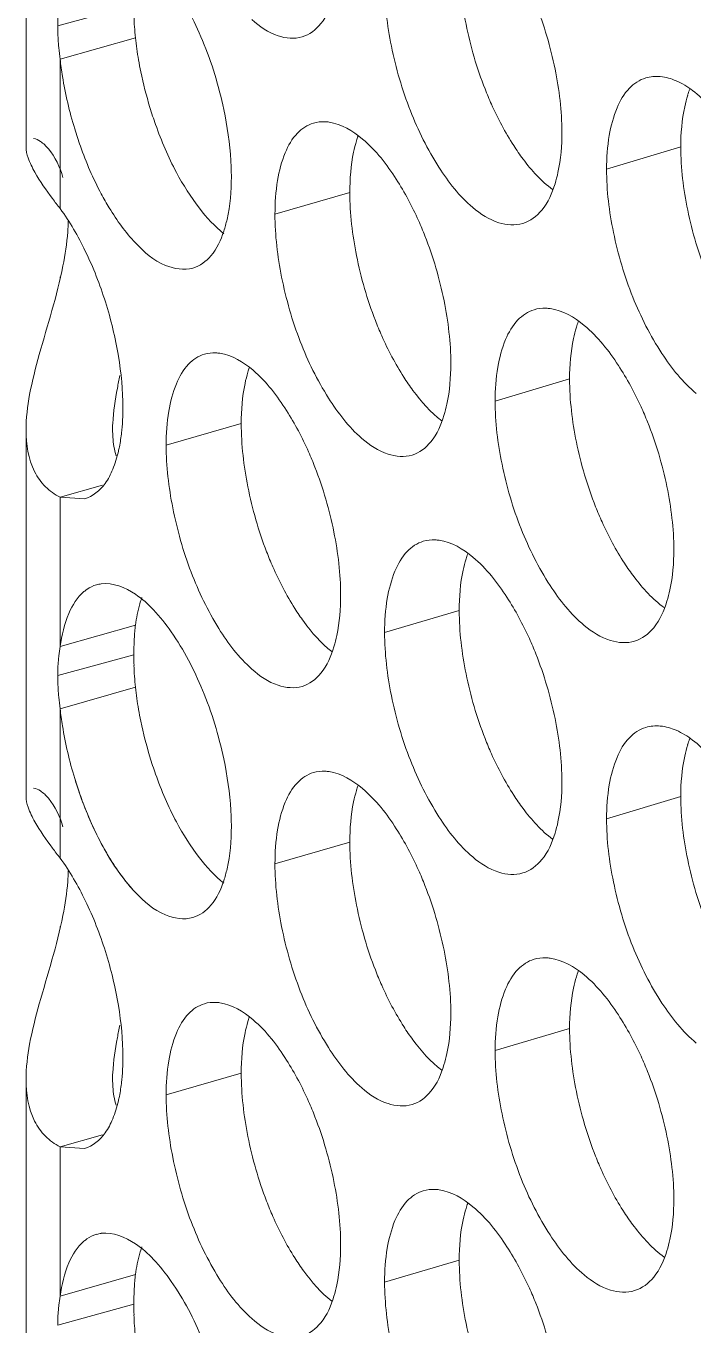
# Model space of a CAD drawing. Header units: millimetres. Extents: x 1177 to 4147, y 93 to 2194.
# Drawn here: x 2491.77 to 2499.85, y 817.65 to 833.4 of the extents above; entities that cross this region are included whole.
import ezdxf

# ---------------------------------------------------------------- set-up
doc = ezdxf.new("R2010")
doc.units = ezdxf.units.MM
doc.header["$LTSCALE"] = 0.1
doc.layers.get('0').update_dxf_attribs({"lineweight": 13})
doc.layers.add('标注', color=251, linetype='Continuous', lineweight=9)

# ---------------------------------------------------------------- blocks, each defined once
blk = doc.blocks.new('02')
for p, q in [((4328.801, 779.75), (4328.801, 786.095)), ((4329.392, 778.682), (4329.392, 781.269)), ((4328.801, 768.5), (4328.801, 774.843)), ((4329.392, 771.095), (4329.392, 773.682)), ((4329.392, 767.432), (4329.392, 770.019)), ((4328.801, 757.25), (4328.801, 763.595)), ((4329.392, 759.845), (4329.392, 762.432))]:
    blk.add_line(p, q)
at = {"layer": '标注'}
for p, q in [((4330.668, 782.203), (4329.351, 781.844)), ((4330.695, 781.641), (4329.392, 781.269)), ((4340.139, 779.749), (4338.854, 779.362)), ((4334.408, 778.96), (4333.112, 778.583)), ((4329.392, 777.46), (4329.392, 777.498)), ((4338.214, 775.732), (4336.925, 775.348)), ((4332.528, 774.957), (4331.228, 774.582)), ((4330.127, 773.891), (4329.392, 773.682)), ((4329.392, 773.682), (4329.813, 773.652)), ((4336.303, 771.719), (4335.011, 771.338)), ((4330.695, 771.467), (4329.392, 771.095)), ((4330.695, 771.467), (4329.392, 771.095)), ((4330.668, 770.953), (4329.351, 770.594)), ((4330.668, 770.953), (4329.351, 770.594)), ((4330.695, 770.391), (4329.392, 770.019)), ((4330.695, 770.391), (4329.392, 770.019)), ((4340.139, 768.499), (4338.854, 768.112)), ((4334.408, 767.71), (4333.112, 767.333)), ((4334.408, 767.71), (4333.112, 767.333)), ((4329.392, 766.21), (4329.392, 766.248)), ((4338.214, 764.482), (4336.925, 764.098)), ((4338.214, 764.482), (4336.925, 764.098)), ((4332.528, 763.707), (4331.228, 763.332)), ((4330.127, 762.641), (4329.392, 762.432)), ((4329.392, 762.432), (4329.813, 762.402)), ((4336.303, 760.469), (4335.011, 760.088)), ((4330.695, 760.217), (4329.392, 759.845)), ((4330.668, 759.703), (4329.351, 759.344))]:
    blk.add_line(p, q, dxfattribs=at)
for centre, radius, start, end in [((4336.687, 782.216), 6.02, 181.871, 185.483), ((4333.9, 781.891), 4.55, 185.3339, 187.8588), ((4336.712, 782.304), 6.053, 186.2893, 189.956), ((4342.076, 780.081), 1.903, 159.5485, 162.781), ((4336.39, 779.289), 1.95, 160.5892, 163.1153), ((4340.165, 776.062), 1.918, 159.8933, 162.8914), ((4334.526, 775.283), 1.966, 160.9402, 163.2288), ((4332.677, 774.848), 2.377, 177.2621, 180.0726), ((4338.27, 772.048), 1.933, 160.2403, 163.0029), ((4330.173, 771.636), 0.55, 97.1735, 105.9366), ((4330.173, 771.636), 0.55, 97.1735, 105.9366), ((4331.697, 770.679), 2.342, 169.768, 173.6853), ((4331.697, 770.679), 2.342, 169.768, 173.6853), ((4335.848, 770.955), 5.18, 178.0496, 180.0207), ((4335.848, 770.955), 5.18, 178.0496, 180.0207), ((4336.345, 770.954), 5.677, 180.0086, 181.863), ((4336.345, 770.954), 5.677, 180.0086, 181.863), ((4336.687, 770.966), 6.02, 181.871, 185.483), ((4336.687, 770.966), 6.02, 181.871, 185.483), ((4333.9, 770.641), 4.55, 185.3339, 187.8588), ((4333.9, 770.641), 4.55, 185.3339, 187.8588), ((4336.712, 771.054), 6.053, 186.2893, 189.956), ((4336.712, 771.054), 6.053, 186.2893, 189.956), ((4342.076, 768.831), 1.903, 159.5485, 162.781), ((4336.39, 768.039), 1.95, 160.5892, 163.1153), ((4336.39, 768.039), 1.95, 160.5892, 163.1153), ((4340.165, 764.812), 1.918, 159.8933, 162.8914), ((4340.165, 764.812), 1.918, 159.8933, 162.8914), ((4334.526, 764.033), 1.966, 160.9402, 163.2288), ((4332.677, 763.598), 2.377, 177.2621, 180.0726), ((4338.27, 760.798), 1.933, 160.2403, 163.0029), ((4330.173, 760.386), 0.55, 97.1735, 105.9366), ((4331.697, 759.429), 2.342, 169.768, 173.6853), ((4335.848, 759.705), 5.18, 178.0496, 180.0207), ((4336.345, 759.704), 5.677, 180.0086, 181.863), ((4336.687, 759.716), 6.02, 181.871, 185.483)]:
    blk.add_arc(centre, radius, start, end, dxfattribs=at)
for points, knots in [([(4336.303, 782.969), (4336.303, 782.602), (4336.395, 781.846), (4336.607, 781.116), (4336.75, 780.753)], [0, 0, 0, 0, 0.484764, 1, 1, 1, 1]), ([(4332.225, 780.4), (4332.14, 780.807), (4331.905, 781.573), (4331.535, 782.287), (4331.316, 782.6)], [0, 0, 0, 0, 0.521078, 1, 1, 1, 1]), ([(4335.011, 782.588), (4335.011, 782.222), (4335.103, 781.467), (4335.417, 780.385), (4335.888, 779.434), (4336.305, 778.897), (4336.536, 778.701)], [0, 0, 0, 0, 0.257025, 0.530351, 0.787311, 1, 1, 1, 1]), ([(4333.581, 781.655), (4333.709, 781.692), (4333.965, 781.893), (4334.083, 782.179), (4334.132, 782.342)], [0, 0, 0, 0, 0.438663, 1, 1, 1, 1]), ([(4329.369, 782.186), (4329.366, 782.159), (4329.355, 782.045), (4329.351, 781.931), (4329.351, 781.844)], [0, 0, 0, 0, 0.240746, 1, 1, 1, 1]), ([(4338.081, 780.006), (4338.081, 780.372), (4337.987, 781.128), (4337.773, 781.857), (4337.629, 782.22)], [0, 0, 0, 0, 0.484593, 1, 1, 1, 1]), ([(4332.711, 781.955), (4332.843, 781.837), (4333.109, 781.649), (4333.448, 781.616), (4333.581, 781.655)], [0, 0, 0, 0, 0.561342, 1, 1, 1, 1]), ([(4329.351, 781.844), (4329.351, 781.813), (4329.353, 781.688), (4329.36, 781.563), (4329.369, 781.468)], [0, 0, 0, 0, 0.242279, 1, 1, 1, 1]), ([(4329.392, 781.269), (4329.403, 781.17), (4329.459, 780.762), (4329.554, 780.36), (4329.644, 780.062)], [0, 0, 0, 0, 0.243528, 1, 1, 1, 1]), ([(4330.75, 781.257), (4330.762, 781.189), (4330.815, 780.911), (4330.885, 780.637), (4330.947, 780.434)], [0, 0, 0, 0, 0.247361, 1, 1, 1, 1]), ([(4341.005, 779.984), (4340.894, 780.152), (4340.692, 780.418), (4340.368, 780.723), (4340.08, 780.901), (4339.797, 780.984), (4339.613, 780.97), (4339.532, 780.945)], [0, 0, 0, 0, 0.324474, 0.533713, 0.711862, 0.863947, 1, 1, 1, 1]), ([(4336.75, 780.753), (4336.785, 780.664), (4336.926, 780.326), (4337.099, 780.001), (4337.246, 779.774)], [0, 0, 0, 0, 0.260758, 1, 1, 1, 1]), ([(4339.532, 780.945), (4339.425, 780.913), (4339.21, 780.768), (4339.005, 780.403), (4338.879, 779.921), (4338.854, 779.558), (4338.854, 779.362)], [0, 0, 0, 0, 0.183968, 0.404776, 0.677031, 1, 1, 1, 1]), ([(4340.259, 780.644), (4340.239, 780.579), (4340.164, 780.287), (4340.139, 779.983), (4340.139, 779.749)], [0, 0, 0, 0, 0.225492, 1, 1, 1, 1]), ([(4330.947, 780.434), (4330.977, 780.334), (4331.104, 779.949), (4331.264, 779.574), (4331.406, 779.308)], [0, 0, 0, 0, 0.257432, 1, 1, 1, 1]), ([(4332.357, 779.232), (4332.357, 779.325), (4332.344, 779.717), (4332.287, 780.107), (4332.225, 780.4)], [0, 0, 0, 0, 0.236743, 1, 1, 1, 1]), ([(4333.779, 780.163), (4333.673, 780.132), (4333.461, 779.988), (4333.26, 779.624), (4333.136, 779.142), (4333.112, 778.779), (4333.112, 778.583)], [0, 0, 0, 0, 0.181499, 0.401469, 0.674683, 1, 1, 1, 1]), ([(4334.048, 780.179), (4334.025, 780.183), (4333.935, 780.191), (4333.843, 780.181), (4333.779, 780.163)], [0, 0, 0, 0, 0.259359, 1, 1, 1, 1]), ([(4335.213, 779.189), (4335.049, 779.444), (4334.734, 779.86), (4334.263, 780.148), (4334.048, 780.179)], [0, 0, 0, 0, 0.582011, 1, 1, 1, 1]), ([(4328.932, 779.895), (4328.974, 779.89), (4329.073, 779.84), (4329.281, 779.635), (4329.389, 779.399), (4329.441, 779.221)], [0, 0, 0, 0, 0.148198, 0.361925, 1, 1, 1, 1]), ([(4329.644, 780.062), (4329.675, 779.962), (4329.801, 779.577), (4329.962, 779.202), (4330.104, 778.936)], [0, 0, 0, 0, 0.257377, 1, 1, 1, 1]), ([(4334.524, 779.855), (4334.505, 779.79), (4334.431, 779.497), (4334.408, 779.194), (4334.408, 778.96)], [0, 0, 0, 0, 0.225092, 1, 1, 1, 1]), ([(4337.962, 779.112), (4337.982, 779.177), (4338.056, 779.469), (4338.081, 779.773), (4338.081, 780.006)], [0, 0, 0, 0, 0.225428, 1, 1, 1, 1]), ([(4328.954, 779.311), (4328.91, 779.391), (4328.841, 779.531), (4328.801, 779.686), (4328.801, 779.75)], [0, 0, 0, 0, 0.58968, 1, 1, 1, 1]), ([(4337.246, 779.774), (4337.297, 779.694), (4337.491, 779.415), (4337.721, 779.157), (4337.919, 779.011)], [0, 0, 0, 0, 0.279282, 1, 1, 1, 1]), ([(4340.139, 779.749), (4340.139, 779.383), (4340.233, 778.626), (4340.448, 777.897), (4340.593, 777.536)], [0, 0, 0, 0, 0.484687, 1, 1, 1, 1]), ([(4329.392, 778.682), (4329.347, 778.739), (4329.191, 778.941), (4329.044, 779.151), (4328.954, 779.311)], [0, 0, 0, 0, 0.283462, 1, 1, 1, 1]), ([(4331.406, 779.308), (4331.522, 779.092), (4331.761, 778.709), (4332.068, 778.373), (4332.228, 778.246)], [0, 0, 0, 0, 0.545672, 1, 1, 1, 1]), ([(4332.225, 778.289), (4332.248, 778.357), (4332.331, 778.664), (4332.357, 778.985), (4332.357, 779.232)], [0, 0, 0, 0, 0.223003, 1, 1, 1, 1]), ([(4335.709, 778.208), (4335.674, 778.297), (4335.532, 778.635), (4335.36, 778.961), (4335.213, 779.189)], [0, 0, 0, 0, 0.260737, 1, 1, 1, 1]), ([(4338.854, 779.362), (4338.854, 778.996), (4338.948, 778.239), (4339.268, 777.157), (4339.749, 776.207), (4340.174, 775.672), (4340.408, 775.479)], [0, 0, 0, 0, 0.256797, 0.52993, 0.786916, 1, 1, 1, 1]), ([(4334.408, 778.96), (4334.408, 778.594), (4334.499, 777.837), (4334.709, 777.107), (4334.851, 776.744)], [0, 0, 0, 0, 0.484802, 1, 1, 1, 1]), ([(4337.405, 778.424), (4337.534, 778.462), (4337.791, 778.662), (4337.911, 778.949), (4337.962, 779.112)], [0, 0, 0, 0, 0.440715, 1, 1, 1, 1]), ([(4330.104, 778.936), (4330.148, 778.854), (4330.32, 778.553), (4330.523, 778.27), (4330.696, 778.086)], [0, 0, 0, 0, 0.271397, 1, 1, 1, 1]), ([(4330.479, 775.233), (4330.479, 775.532), (4330.418, 776.153), (4330.199, 777.066), (4329.861, 777.927), (4329.56, 778.452), (4329.392, 778.682)], [0, 0, 0, 0, 0.24518, 0.507954, 0.766556, 1, 1, 1, 1]), ([(4333.112, 778.583), (4333.112, 778.218), (4333.203, 777.466), (4333.511, 776.388), (4333.976, 775.437), (4334.388, 774.899), (4334.616, 774.701)], [0, 0, 0, 0, 0.25688, 0.530083, 0.787064, 1, 1, 1, 1]), ([(4336.536, 778.701), (4336.67, 778.588), (4336.938, 778.41), (4337.272, 778.384), (4337.405, 778.424)], [0, 0, 0, 0, 0.558251, 1, 1, 1, 1]), ([(4329.532, 778.462), (4329.531, 778.4), (4329.518, 778.14), (4329.479, 777.882), (4329.441, 777.688)], [0, 0, 0, 0, 0.238404, 1, 1, 1, 1]), ([(4331.69, 777.652), (4331.811, 777.687), (4332.057, 777.869), (4332.175, 778.138), (4332.225, 778.289)], [0, 0, 0, 0, 0.441393, 1, 1, 1, 1]), ([(4330.696, 778.086), (4330.844, 777.93), (4331.132, 777.674), (4331.537, 777.608), (4331.69, 777.652)], [0, 0, 0, 0, 0.574979, 1, 1, 1, 1]), ([(4336.157, 775.993), (4336.157, 776.36), (4336.065, 777.116), (4335.852, 777.845), (4335.709, 778.208)], [0, 0, 0, 0, 0.484632, 1, 1, 1, 1]), ([(4329.441, 777.688), (4329.339, 777.169), (4329.098, 776.438), (4328.856, 775.496), (4328.801, 775.051), (4328.801, 774.845)], [0, 0, 0, 0, 0.543055, 0.787808, 1, 1, 1, 1]), ([(4337.599, 776.93), (4337.493, 776.898), (4337.279, 776.754), (4337.075, 776.389), (4336.95, 775.907), (4336.925, 775.544), (4336.925, 775.348)], [0, 0, 0, 0, 0.183153, 0.403682, 0.676253, 1, 1, 1, 1]), ([(4337.876, 776.949), (4337.853, 776.952), (4337.76, 776.96), (4337.665, 776.95), (4337.599, 776.93)], [0, 0, 0, 0, 0.259249, 1, 1, 1, 1]), ([(4339.059, 775.965), (4338.893, 776.218), (4338.571, 776.635), (4338.094, 776.919), (4337.876, 776.949)], [0, 0, 0, 0, 0.580424, 1, 1, 1, 1]), ([(4334.851, 776.744), (4334.885, 776.655), (4335.026, 776.317), (4335.197, 775.991), (4335.343, 775.763)], [0, 0, 0, 0, 0.260845, 1, 1, 1, 1]), ([(4338.332, 776.627), (4338.312, 776.562), (4338.238, 776.269), (4338.214, 775.965), (4338.214, 775.732)], [0, 0, 0, 0, 0.225358, 1, 1, 1, 1]), ([(4331.891, 776.16), (4331.787, 776.13), (4331.575, 775.987), (4331.375, 775.624), (4331.252, 775.142), (4331.228, 774.779), (4331.228, 774.582)], [0, 0, 0, 0, 0.180661, 0.40035, 0.673891, 1, 1, 1, 1]), ([(4332.157, 776.176), (4332.134, 776.179), (4332.046, 776.188), (4331.955, 776.179), (4331.891, 776.16)], [0, 0, 0, 0, 0.259416, 1, 1, 1, 1]), ([(4333.312, 775.183), (4333.15, 775.438), (4332.839, 775.854), (4332.371, 776.144), (4332.157, 776.176)], [0, 0, 0, 0, 0.582814, 1, 1, 1, 1]), ([(4332.643, 775.851), (4332.624, 775.786), (4332.551, 775.493), (4332.528, 775.19), (4332.528, 774.957)], [0, 0, 0, 0, 0.22496, 1, 1, 1, 1]), ([(4336.039, 775.1), (4336.059, 775.164), (4336.133, 775.457), (4336.157, 775.76), (4336.157, 775.993)], [0, 0, 0, 0, 0.225294, 1, 1, 1, 1]), ([(4339.564, 774.986), (4339.528, 775.075), (4339.384, 775.412), (4339.208, 775.737), (4339.059, 775.965)], [0, 0, 0, 0, 0.260562, 1, 1, 1, 1]), ([(4330.426, 775.789), (4330.411, 775.717), (4330.357, 775.443), (4330.313, 775.166), (4330.304, 774.961)], [0, 0, 0, 0, 0.264477, 1, 1, 1, 1]), ([(4335.343, 775.763), (4335.393, 775.684), (4335.582, 775.409), (4335.807, 775.153), (4336, 775.007)], [0, 0, 0, 0, 0.27889, 1, 1, 1, 1]), ([(4338.214, 775.732), (4338.214, 775.365), (4338.307, 774.609), (4338.52, 773.879), (4338.664, 773.517)], [0, 0, 0, 0, 0.484725, 1, 1, 1, 1]), ([(4330.457, 774.807), (4330.46, 774.841), (4330.474, 774.983), (4330.479, 775.125), (4330.479, 775.233)], [0, 0, 0, 0, 0.240443, 1, 1, 1, 1]), ([(4333.805, 774.201), (4333.77, 774.29), (4333.629, 774.629), (4333.458, 774.955), (4333.312, 775.183)], [0, 0, 0, 0, 0.260824, 1, 1, 1, 1]), ([(4336.925, 775.348), (4336.925, 774.981), (4337.018, 774.225), (4337.335, 773.142), (4337.812, 772.191), (4338.234, 771.655), (4338.467, 771.461)], [0, 0, 0, 0, 0.256988, 0.530284, 0.787246, 1, 1, 1, 1]), ([(4332.528, 774.957), (4332.528, 774.59), (4332.618, 773.833), (4332.827, 773.102), (4332.967, 772.739)], [0, 0, 0, 0, 0.484841, 1, 1, 1, 1]), ([(4335.486, 774.412), (4335.613, 774.45), (4335.87, 774.65), (4335.989, 774.937), (4336.039, 775.1)], [0, 0, 0, 0, 0.439697, 1, 1, 1, 1]), ([(4340.019, 772.773), (4340.019, 773.139), (4339.925, 773.895), (4339.709, 774.624), (4339.564, 774.986)], [0, 0, 0, 0, 0.484554, 1, 1, 1, 1]), ([(4328.801, 774.845), (4328.8, 774.6), (4328.855, 774.233), (4329.123, 773.854), (4329.299, 773.728), (4329.392, 773.682)], [0, 0, 0, 0, 0.536627, 0.771347, 1, 1, 1, 1]), ([(4330.301, 774.845), (4330.301, 774.804), (4330.306, 774.654), (4330.329, 774.502), (4330.365, 774.4)], [0, 0, 0, 0, 0.274396, 1, 1, 1, 1]), ([(4330.401, 774.475), (4330.407, 774.501), (4330.43, 774.611), (4330.447, 774.722), (4330.457, 774.807)], [0, 0, 0, 0, 0.239722, 1, 1, 1, 1]), ([(4334.616, 774.701), (4334.749, 774.585), (4335.016, 774.402), (4335.353, 774.373), (4335.486, 774.412)], [0, 0, 0, 0, 0.55978, 1, 1, 1, 1]), ([(4329.813, 773.652), (4329.956, 773.693), (4330.159, 773.864), (4330.317, 774.176), (4330.376, 774.37), (4330.401, 774.475)], [0, 0, 0, 0, 0.426718, 0.691609, 1, 1, 1, 1]), ([(4331.228, 774.582), (4331.228, 774.219), (4331.318, 773.47), (4331.622, 772.395), (4332.079, 771.445), (4332.485, 770.905), (4332.711, 770.705)], [0, 0, 0, 0, 0.256731, 0.529807, 0.786809, 1, 1, 1, 1]), ([(4334.249, 771.985), (4334.249, 772.352), (4334.157, 773.108), (4333.946, 773.838), (4333.805, 774.201)], [0, 0, 0, 0, 0.48467, 1, 1, 1, 1]), ([(4338.664, 773.517), (4338.699, 773.428), (4338.842, 773.091), (4339.016, 772.766), (4339.164, 772.539)], [0, 0, 0, 0, 0.260671, 1, 1, 1, 1]), ([(4335.681, 772.919), (4335.576, 772.888), (4335.362, 772.744), (4335.16, 772.379), (4335.035, 771.897), (4335.011, 771.535), (4335.011, 771.338)], [0, 0, 0, 0, 0.18233, 0.402579, 0.67547, 1, 1, 1, 1]), ([(4335.955, 772.937), (4335.931, 772.94), (4335.84, 772.949), (4335.747, 772.938), (4335.681, 772.919)], [0, 0, 0, 0, 0.259303, 1, 1, 1, 1]), ([(4337.128, 771.95), (4336.963, 772.204), (4336.645, 772.62), (4336.171, 772.906), (4335.955, 772.937)], [0, 0, 0, 0, 0.581214, 1, 1, 1, 1]), ([(4332.967, 772.739), (4333.001, 772.65), (4333.141, 772.311), (4333.311, 771.985), (4333.455, 771.757)], [0, 0, 0, 0, 0.260931, 1, 1, 1, 1]), ([(4339.899, 771.879), (4339.919, 771.944), (4339.995, 772.236), (4340.019, 772.54), (4340.019, 772.773)], [0, 0, 0, 0, 0.225563, 1, 1, 1, 1]), ([(4336.421, 772.614), (4336.401, 772.549), (4336.327, 772.256), (4336.303, 771.952), (4336.303, 771.719)], [0, 0, 0, 0, 0.225225, 1, 1, 1, 1]), ([(4339.164, 772.539), (4339.217, 772.458), (4339.414, 772.176), (4339.651, 771.915), (4339.853, 771.77)], [0, 0, 0, 0, 0.279659, 1, 1, 1, 1]), ([(4331.316, 771.35), (4331.223, 771.484), (4331.035, 771.722), (4330.662, 772.059), (4330.309, 772.208), (4330.104, 772.183)], [0, 0, 0, 0, 0.320968, 0.5929, 1, 1, 1, 1]), ([(4331.316, 771.35), (4331.223, 771.484), (4331.035, 771.722), (4330.662, 772.059), (4330.309, 772.208), (4330.104, 772.183)], [0, 0, 0, 0, 0.320968, 0.5929, 1, 1, 1, 1]), ([(4329.805, 772.047), (4329.689, 771.948), (4329.497, 771.636), (4329.419, 771.292), (4329.392, 771.095)], [0, 0, 0, 0, 0.434523, 1, 1, 1, 1]), ([(4329.805, 772.047), (4329.689, 771.948), (4329.497, 771.636), (4329.419, 771.292), (4329.392, 771.095)], [0, 0, 0, 0, 0.434523, 1, 1, 1, 1]), ([(4330.022, 772.166), (4329.963, 772.149), (4329.887, 772.111), (4329.821, 772.06), (4329.805, 772.047)], [0, 0, 0, 0, 0.740858, 1, 1, 1, 1]), ([(4330.022, 772.166), (4329.963, 772.149), (4329.887, 772.111), (4329.821, 772.06), (4329.805, 772.047)], [0, 0, 0, 0, 0.740858, 1, 1, 1, 1]), ([(4334.132, 771.092), (4334.152, 771.157), (4334.226, 771.449), (4334.249, 771.752), (4334.249, 771.985)], [0, 0, 0, 0, 0.225161, 1, 1, 1, 1]), ([(4330.808, 771.946), (4330.795, 771.91), (4330.744, 771.753), (4330.712, 771.592), (4330.695, 771.467)], [0, 0, 0, 0, 0.232223, 1, 1, 1, 1]), ([(4330.808, 771.946), (4330.795, 771.91), (4330.744, 771.753), (4330.712, 771.592), (4330.695, 771.467)], [0, 0, 0, 0, 0.232223, 1, 1, 1, 1]), ([(4333.455, 771.757), (4333.505, 771.679), (4333.689, 771.407), (4333.909, 771.154), (4334.096, 771.008)], [0, 0, 0, 0, 0.278486, 1, 1, 1, 1]), ([(4337.629, 770.97), (4337.594, 771.059), (4337.45, 771.397), (4337.276, 771.722), (4337.128, 771.95)], [0, 0, 0, 0, 0.26065, 1, 1, 1, 1]), ([(4339.34, 771.19), (4339.469, 771.229), (4339.727, 771.429), (4339.848, 771.716), (4339.899, 771.879)], [0, 0, 0, 0, 0.441719, 1, 1, 1, 1]), ([(4336.303, 771.719), (4336.303, 771.352), (4336.395, 770.596), (4336.607, 769.866), (4336.75, 769.503)], [0, 0, 0, 0, 0.484764, 1, 1, 1, 1]), ([(4330.695, 771.467), (4330.692, 771.44), (4330.68, 771.328), (4330.674, 771.216), (4330.671, 771.131)], [0, 0, 0, 0, 0.242582, 1, 1, 1, 1]), ([(4330.695, 771.467), (4330.692, 771.44), (4330.68, 771.328), (4330.674, 771.216), (4330.671, 771.131)], [0, 0, 0, 0, 0.242582, 1, 1, 1, 1]), ([(4332.225, 769.15), (4332.14, 769.557), (4331.905, 770.323), (4331.535, 771.037), (4331.316, 771.35)], [0, 0, 0, 0, 0.521078, 1, 1, 1, 1]), ([(4332.225, 769.15), (4332.14, 769.557), (4331.905, 770.323), (4331.535, 771.037), (4331.316, 771.35)], [0, 0, 0, 0, 0.521078, 1, 1, 1, 1]), ([(4335.011, 771.338), (4335.011, 770.972), (4335.103, 770.217), (4335.417, 769.135), (4335.888, 768.184), (4336.305, 767.647), (4336.536, 767.451)], [0, 0, 0, 0, 0.257025, 0.530351, 0.787311, 1, 1, 1, 1]), ([(4338.467, 771.461), (4338.602, 771.349), (4338.872, 771.173), (4339.207, 771.149), (4339.34, 771.19)], [0, 0, 0, 0, 0.557203, 1, 1, 1, 1]), ([(4333.581, 770.405), (4333.709, 770.442), (4333.965, 770.643), (4334.083, 770.929), (4334.132, 771.092)], [0, 0, 0, 0, 0.438663, 1, 1, 1, 1]), ([(4329.369, 770.936), (4329.366, 770.909), (4329.355, 770.795), (4329.351, 770.681), (4329.351, 770.594)], [0, 0, 0, 0, 0.240746, 1, 1, 1, 1]), ([(4329.369, 770.936), (4329.366, 770.909), (4329.355, 770.795), (4329.351, 770.681), (4329.351, 770.594)], [0, 0, 0, 0, 0.240746, 1, 1, 1, 1]), ([(4338.081, 768.756), (4338.081, 769.122), (4337.987, 769.878), (4337.773, 770.607), (4337.629, 770.97)], [0, 0, 0, 0, 0.484593, 1, 1, 1, 1]), ([(4332.711, 770.705), (4332.843, 770.587), (4333.109, 770.399), (4333.448, 770.366), (4333.581, 770.405)], [0, 0, 0, 0, 0.561342, 1, 1, 1, 1]), ([(4329.351, 770.594), (4329.351, 770.563), (4329.353, 770.438), (4329.36, 770.313), (4329.369, 770.218)], [0, 0, 0, 0, 0.242279, 1, 1, 1, 1]), ([(4329.351, 770.594), (4329.351, 770.563), (4329.353, 770.438), (4329.36, 770.313), (4329.369, 770.218)], [0, 0, 0, 0, 0.242279, 1, 1, 1, 1]), ([(4329.392, 770.019), (4329.403, 769.92), (4329.459, 769.512), (4329.554, 769.11), (4329.644, 768.812)], [0, 0, 0, 0, 0.243528, 1, 1, 1, 1]), ([(4329.392, 770.019), (4329.403, 769.92), (4329.459, 769.512), (4329.554, 769.11), (4329.644, 768.812)], [0, 0, 0, 0, 0.243528, 1, 1, 1, 1]), ([(4330.75, 770.007), (4330.762, 769.939), (4330.815, 769.661), (4330.885, 769.387), (4330.947, 769.184)], [0, 0, 0, 0, 0.247361, 1, 1, 1, 1]), ([(4330.75, 770.007), (4330.762, 769.939), (4330.815, 769.661), (4330.885, 769.387), (4330.947, 769.184)], [0, 0, 0, 0, 0.247361, 1, 1, 1, 1]), ([(4341.005, 768.734), (4340.894, 768.902), (4340.692, 769.168), (4340.368, 769.473), (4340.08, 769.651), (4339.797, 769.734), (4339.613, 769.72), (4339.532, 769.695)], [0, 0, 0, 0, 0.324474, 0.533713, 0.711862, 0.863947, 1, 1, 1, 1]), ([(4336.75, 769.503), (4336.785, 769.414), (4336.926, 769.076), (4337.099, 768.751), (4337.246, 768.524)], [0, 0, 0, 0, 0.260758, 1, 1, 1, 1]), ([(4339.532, 769.695), (4339.425, 769.663), (4339.21, 769.518), (4339.005, 769.153), (4338.879, 768.671), (4338.854, 768.308), (4338.854, 768.112)], [0, 0, 0, 0, 0.183968, 0.404776, 0.677031, 1, 1, 1, 1]), ([(4340.259, 769.394), (4340.239, 769.329), (4340.164, 769.037), (4340.139, 768.733), (4340.139, 768.499)], [0, 0, 0, 0, 0.225492, 1, 1, 1, 1]), ([(4330.947, 769.184), (4330.977, 769.084), (4331.104, 768.699), (4331.264, 768.324), (4331.406, 768.058)], [0, 0, 0, 0, 0.257432, 1, 1, 1, 1]), ([(4330.947, 769.184), (4330.977, 769.084), (4331.104, 768.699), (4331.264, 768.324), (4331.406, 768.058)], [0, 0, 0, 0, 0.257432, 1, 1, 1, 1]), ([(4332.357, 767.982), (4332.357, 768.075), (4332.344, 768.467), (4332.287, 768.857), (4332.225, 769.15)], [0, 0, 0, 0, 0.236743, 1, 1, 1, 1]), ([(4332.357, 767.982), (4332.357, 768.075), (4332.344, 768.467), (4332.287, 768.857), (4332.225, 769.15)], [0, 0, 0, 0, 0.236743, 1, 1, 1, 1]), ([(4333.779, 768.913), (4333.673, 768.882), (4333.461, 768.738), (4333.26, 768.374), (4333.136, 767.892), (4333.112, 767.529), (4333.112, 767.333)], [0, 0, 0, 0, 0.181499, 0.401469, 0.674683, 1, 1, 1, 1]), ([(4333.779, 768.913), (4333.673, 768.882), (4333.461, 768.738), (4333.26, 768.374), (4333.136, 767.892), (4333.112, 767.529), (4333.112, 767.333)], [0, 0, 0, 0, 0.181499, 0.401469, 0.674683, 1, 1, 1, 1]), ([(4334.048, 768.929), (4334.025, 768.933), (4333.935, 768.941), (4333.843, 768.931), (4333.779, 768.913)], [0, 0, 0, 0, 0.259359, 1, 1, 1, 1]), ([(4334.048, 768.929), (4334.025, 768.933), (4333.935, 768.941), (4333.843, 768.931), (4333.779, 768.913)], [0, 0, 0, 0, 0.259359, 1, 1, 1, 1]), ([(4335.213, 767.939), (4335.049, 768.194), (4334.734, 768.61), (4334.263, 768.898), (4334.048, 768.929)], [0, 0, 0, 0, 0.582011, 1, 1, 1, 1]), ([(4335.213, 767.939), (4335.049, 768.194), (4334.734, 768.61), (4334.263, 768.898), (4334.048, 768.929)], [0, 0, 0, 0, 0.582011, 1, 1, 1, 1]), ([(4328.932, 768.645), (4328.974, 768.64), (4329.073, 768.59), (4329.281, 768.385), (4329.389, 768.149), (4329.441, 767.971)], [0, 0, 0, 0, 0.148198, 0.361925, 1, 1, 1, 1]), ([(4329.644, 768.812), (4329.762, 768.425), (4330.041, 767.724), (4330.459, 767.087), (4330.696, 766.836)], [0, 0, 0, 0, 0.540054, 1, 1, 1, 1]), ([(4329.644, 768.812), (4329.675, 768.712), (4329.801, 768.327), (4329.962, 767.952), (4330.104, 767.686)], [0, 0, 0, 0, 0.257377, 1, 1, 1, 1]), ([(4334.524, 768.605), (4334.505, 768.54), (4334.431, 768.247), (4334.408, 767.944), (4334.408, 767.71)], [0, 0, 0, 0, 0.225092, 1, 1, 1, 1]), ([(4334.524, 768.605), (4334.505, 768.54), (4334.431, 768.247), (4334.408, 767.944), (4334.408, 767.71)], [0, 0, 0, 0, 0.225092, 1, 1, 1, 1]), ([(4337.962, 767.862), (4337.982, 767.927), (4338.056, 768.219), (4338.081, 768.523), (4338.081, 768.756)], [0, 0, 0, 0, 0.225428, 1, 1, 1, 1]), ([(4328.954, 768.061), (4328.91, 768.141), (4328.841, 768.281), (4328.801, 768.436), (4328.801, 768.5)], [0, 0, 0, 0, 0.58968, 1, 1, 1, 1]), ([(4337.246, 768.524), (4337.297, 768.444), (4337.491, 768.165), (4337.721, 767.907), (4337.919, 767.761)], [0, 0, 0, 0, 0.279282, 1, 1, 1, 1]), ([(4340.139, 768.499), (4340.139, 768.133), (4340.233, 767.376), (4340.448, 766.647), (4340.593, 766.286)], [0, 0, 0, 0, 0.484687, 1, 1, 1, 1]), ([(4329.392, 767.432), (4329.347, 767.489), (4329.191, 767.691), (4329.044, 767.901), (4328.954, 768.061)], [0, 0, 0, 0, 0.283462, 1, 1, 1, 1]), ([(4331.406, 768.058), (4331.522, 767.842), (4331.761, 767.459), (4332.068, 767.123), (4332.228, 766.996)], [0, 0, 0, 0, 0.545672, 1, 1, 1, 1]), ([(4331.406, 768.058), (4331.522, 767.842), (4331.761, 767.459), (4332.068, 767.123), (4332.228, 766.996)], [0, 0, 0, 0, 0.545672, 1, 1, 1, 1]), ([(4332.225, 767.039), (4332.248, 767.107), (4332.331, 767.414), (4332.357, 767.735), (4332.357, 767.982)], [0, 0, 0, 0, 0.223003, 1, 1, 1, 1]), ([(4332.225, 767.039), (4332.248, 767.107), (4332.331, 767.414), (4332.357, 767.735), (4332.357, 767.982)], [0, 0, 0, 0, 0.223003, 1, 1, 1, 1]), ([(4335.709, 766.958), (4335.674, 767.047), (4335.532, 767.385), (4335.36, 767.711), (4335.213, 767.939)], [0, 0, 0, 0, 0.260737, 1, 1, 1, 1]), ([(4335.709, 766.958), (4335.674, 767.047), (4335.532, 767.385), (4335.36, 767.711), (4335.213, 767.939)], [0, 0, 0, 0, 0.260737, 1, 1, 1, 1]), ([(4338.854, 768.112), (4338.854, 767.746), (4338.948, 766.989), (4339.268, 765.907), (4339.749, 764.957), (4340.174, 764.422), (4340.408, 764.229)], [0, 0, 0, 0, 0.256797, 0.52993, 0.786916, 1, 1, 1, 1]), ([(4334.408, 767.71), (4334.408, 767.344), (4334.499, 766.587), (4334.709, 765.857), (4334.851, 765.494)], [0, 0, 0, 0, 0.484802, 1, 1, 1, 1]), ([(4334.408, 767.71), (4334.408, 767.344), (4334.499, 766.587), (4334.709, 765.857), (4334.851, 765.494)], [0, 0, 0, 0, 0.484802, 1, 1, 1, 1]), ([(4337.405, 767.174), (4337.534, 767.212), (4337.791, 767.412), (4337.911, 767.699), (4337.962, 767.862)], [0, 0, 0, 0, 0.440715, 1, 1, 1, 1]), ([(4330.104, 767.686), (4330.148, 767.604), (4330.32, 767.303), (4330.523, 767.02), (4330.696, 766.836)], [0, 0, 0, 0, 0.271397, 1, 1, 1, 1]), ([(4330.479, 763.983), (4330.479, 764.282), (4330.418, 764.903), (4330.199, 765.816), (4329.861, 766.677), (4329.56, 767.202), (4329.392, 767.432)], [0, 0, 0, 0, 0.24518, 0.507954, 0.766556, 1, 1, 1, 1]), ([(4333.112, 767.333), (4333.112, 766.968), (4333.203, 766.216), (4333.511, 765.138), (4333.976, 764.187), (4334.388, 763.649), (4334.616, 763.451)], [0, 0, 0, 0, 0.25688, 0.530083, 0.787064, 1, 1, 1, 1]), ([(4333.112, 767.333), (4333.112, 766.968), (4333.203, 766.216), (4333.511, 765.138), (4333.976, 764.187), (4334.388, 763.649), (4334.616, 763.451)], [0, 0, 0, 0, 0.25688, 0.530083, 0.787064, 1, 1, 1, 1]), ([(4336.536, 767.451), (4336.67, 767.338), (4336.938, 767.16), (4337.272, 767.134), (4337.405, 767.174)], [0, 0, 0, 0, 0.558251, 1, 1, 1, 1]), ([(4329.532, 767.212), (4329.531, 767.15), (4329.518, 766.89), (4329.479, 766.632), (4329.441, 766.438)], [0, 0, 0, 0, 0.238404, 1, 1, 1, 1]), ([(4331.69, 766.402), (4331.811, 766.437), (4332.057, 766.619), (4332.175, 766.888), (4332.225, 767.039)], [0, 0, 0, 0, 0.441393, 1, 1, 1, 1]), ([(4331.69, 766.402), (4331.811, 766.437), (4332.057, 766.619), (4332.175, 766.888), (4332.225, 767.039)], [0, 0, 0, 0, 0.441393, 1, 1, 1, 1]), ([(4330.696, 766.836), (4330.844, 766.68), (4331.132, 766.424), (4331.537, 766.358), (4331.69, 766.402)], [0, 0, 0, 0, 0.574979, 1, 1, 1, 1]), ([(4330.696, 766.836), (4330.844, 766.68), (4331.132, 766.424), (4331.537, 766.358), (4331.69, 766.402)], [0, 0, 0, 0, 0.574979, 1, 1, 1, 1]), ([(4336.157, 764.743), (4336.157, 765.11), (4336.065, 765.866), (4335.852, 766.595), (4335.709, 766.958)], [0, 0, 0, 0, 0.484632, 1, 1, 1, 1]), ([(4336.157, 764.743), (4336.157, 765.11), (4336.065, 765.866), (4335.852, 766.595), (4335.709, 766.958)], [0, 0, 0, 0, 0.484632, 1, 1, 1, 1]), ([(4329.441, 766.438), (4329.339, 765.919), (4329.098, 765.188), (4328.856, 764.246), (4328.801, 763.801), (4328.801, 763.595)], [0, 0, 0, 0, 0.543055, 0.787808, 1, 1, 1, 1]), ([(4337.599, 765.68), (4337.493, 765.648), (4337.279, 765.504), (4337.075, 765.139), (4336.95, 764.657), (4336.925, 764.294), (4336.925, 764.098)], [0, 0, 0, 0, 0.183153, 0.403682, 0.676253, 1, 1, 1, 1]), ([(4337.599, 765.68), (4337.493, 765.648), (4337.279, 765.504), (4337.075, 765.139), (4336.95, 764.657), (4336.925, 764.294), (4336.925, 764.098)], [0, 0, 0, 0, 0.183153, 0.403682, 0.676253, 1, 1, 1, 1]), ([(4337.876, 765.699), (4337.853, 765.702), (4337.76, 765.71), (4337.665, 765.7), (4337.599, 765.68)], [0, 0, 0, 0, 0.259249, 1, 1, 1, 1]), ([(4337.876, 765.699), (4337.853, 765.702), (4337.76, 765.71), (4337.665, 765.7), (4337.599, 765.68)], [0, 0, 0, 0, 0.259249, 1, 1, 1, 1]), ([(4339.059, 764.715), (4338.893, 764.968), (4338.571, 765.385), (4338.094, 765.669), (4337.876, 765.699)], [0, 0, 0, 0, 0.580424, 1, 1, 1, 1]), ([(4339.059, 764.715), (4338.893, 764.968), (4338.571, 765.385), (4338.094, 765.669), (4337.876, 765.699)], [0, 0, 0, 0, 0.580424, 1, 1, 1, 1]), ([(4334.851, 765.494), (4334.885, 765.405), (4335.026, 765.067), (4335.197, 764.741), (4335.343, 764.513)], [0, 0, 0, 0, 0.260845, 1, 1, 1, 1]), ([(4334.851, 765.494), (4334.885, 765.405), (4335.026, 765.067), (4335.197, 764.741), (4335.343, 764.513)], [0, 0, 0, 0, 0.260845, 1, 1, 1, 1]), ([(4338.332, 765.377), (4338.312, 765.312), (4338.238, 765.019), (4338.214, 764.715), (4338.214, 764.482)], [0, 0, 0, 0, 0.225358, 1, 1, 1, 1]), ([(4338.332, 765.377), (4338.312, 765.312), (4338.238, 765.019), (4338.214, 764.715), (4338.214, 764.482)], [0, 0, 0, 0, 0.225358, 1, 1, 1, 1]), ([(4331.891, 764.91), (4331.787, 764.88), (4331.575, 764.737), (4331.375, 764.374), (4331.252, 763.892), (4331.228, 763.529), (4331.228, 763.332)], [0, 0, 0, 0, 0.180661, 0.40035, 0.673891, 1, 1, 1, 1]), ([(4332.157, 764.926), (4332.134, 764.929), (4332.046, 764.938), (4331.955, 764.929), (4331.891, 764.91)], [0, 0, 0, 0, 0.259416, 1, 1, 1, 1]), ([(4333.312, 763.933), (4333.15, 764.188), (4332.839, 764.604), (4332.371, 764.894), (4332.157, 764.926)], [0, 0, 0, 0, 0.582814, 1, 1, 1, 1]), ([(4332.643, 764.601), (4332.624, 764.536), (4332.551, 764.243), (4332.528, 763.94), (4332.528, 763.707)], [0, 0, 0, 0, 0.22496, 1, 1, 1, 1]), ([(4336.039, 763.85), (4336.059, 763.914), (4336.133, 764.207), (4336.157, 764.51), (4336.157, 764.743)], [0, 0, 0, 0, 0.225294, 1, 1, 1, 1]), ([(4336.039, 763.85), (4336.059, 763.914), (4336.133, 764.207), (4336.157, 764.51), (4336.157, 764.743)], [0, 0, 0, 0, 0.225294, 1, 1, 1, 1]), ([(4339.564, 763.736), (4339.528, 763.825), (4339.384, 764.162), (4339.208, 764.487), (4339.059, 764.715)], [0, 0, 0, 0, 0.260562, 1, 1, 1, 1]), ([(4339.564, 763.736), (4339.528, 763.825), (4339.384, 764.162), (4339.208, 764.487), (4339.059, 764.715)], [0, 0, 0, 0, 0.260562, 1, 1, 1, 1]), ([(4330.426, 764.539), (4330.411, 764.467), (4330.357, 764.193), (4330.313, 763.916), (4330.304, 763.711)], [0, 0, 0, 0, 0.264477, 1, 1, 1, 1]), ([(4335.343, 764.513), (4335.393, 764.434), (4335.582, 764.159), (4335.807, 763.903), (4336, 763.757)], [0, 0, 0, 0, 0.27889, 1, 1, 1, 1]), ([(4335.343, 764.513), (4335.393, 764.434), (4335.582, 764.159), (4335.807, 763.903), (4336, 763.757)], [0, 0, 0, 0, 0.27889, 1, 1, 1, 1]), ([(4338.214, 764.482), (4338.214, 764.115), (4338.307, 763.359), (4338.52, 762.629), (4338.664, 762.267)], [0, 0, 0, 0, 0.484725, 1, 1, 1, 1]), ([(4338.214, 764.482), (4338.214, 764.115), (4338.307, 763.359), (4338.52, 762.629), (4338.664, 762.267)], [0, 0, 0, 0, 0.484725, 1, 1, 1, 1]), ([(4330.457, 763.557), (4330.46, 763.591), (4330.474, 763.733), (4330.479, 763.875), (4330.479, 763.983)], [0, 0, 0, 0, 0.240443, 1, 1, 1, 1]), ([(4333.805, 762.951), (4333.77, 763.04), (4333.629, 763.379), (4333.458, 763.705), (4333.312, 763.933)], [0, 0, 0, 0, 0.260824, 1, 1, 1, 1]), ([(4336.925, 764.098), (4336.925, 763.731), (4337.018, 762.975), (4337.335, 761.892), (4337.812, 760.941), (4338.234, 760.405), (4338.467, 760.211)], [0, 0, 0, 0, 0.256988, 0.530284, 0.787246, 1, 1, 1, 1]), ([(4336.925, 764.098), (4336.925, 763.731), (4337.018, 762.975), (4337.335, 761.892), (4337.812, 760.941), (4338.234, 760.405), (4338.467, 760.211)], [0, 0, 0, 0, 0.256988, 0.530284, 0.787246, 1, 1, 1, 1]), ([(4332.528, 763.707), (4332.528, 763.34), (4332.618, 762.583), (4332.827, 761.852), (4332.967, 761.489)], [0, 0, 0, 0, 0.484841, 1, 1, 1, 1]), ([(4335.486, 763.162), (4335.613, 763.2), (4335.87, 763.4), (4335.989, 763.687), (4336.039, 763.85)], [0, 0, 0, 0, 0.439697, 1, 1, 1, 1]), ([(4335.486, 763.162), (4335.613, 763.2), (4335.87, 763.4), (4335.989, 763.687), (4336.039, 763.85)], [0, 0, 0, 0, 0.439697, 1, 1, 1, 1]), ([(4340.019, 761.523), (4340.019, 761.889), (4339.925, 762.645), (4339.709, 763.374), (4339.564, 763.736)], [0, 0, 0, 0, 0.484554, 1, 1, 1, 1]), ([(4340.019, 761.523), (4340.019, 761.889), (4339.925, 762.645), (4339.709, 763.374), (4339.564, 763.736)], [0, 0, 0, 0, 0.484554, 1, 1, 1, 1]), ([(4328.801, 763.595), (4328.8, 763.35), (4328.855, 762.983), (4329.123, 762.604), (4329.299, 762.478), (4329.392, 762.432)], [0, 0, 0, 0, 0.536627, 0.771347, 1, 1, 1, 1]), ([(4330.301, 763.595), (4330.301, 763.554), (4330.306, 763.404), (4330.329, 763.252), (4330.365, 763.15)], [0, 0, 0, 0, 0.274396, 1, 1, 1, 1]), ([(4330.401, 763.225), (4330.407, 763.251), (4330.43, 763.361), (4330.447, 763.472), (4330.457, 763.557)], [0, 0, 0, 0, 0.239722, 1, 1, 1, 1]), ([(4334.616, 763.451), (4334.749, 763.335), (4335.016, 763.152), (4335.353, 763.123), (4335.486, 763.162)], [0, 0, 0, 0, 0.55978, 1, 1, 1, 1]), ([(4334.616, 763.451), (4334.749, 763.335), (4335.016, 763.152), (4335.353, 763.123), (4335.486, 763.162)], [0, 0, 0, 0, 0.55978, 1, 1, 1, 1]), ([(4329.813, 762.402), (4329.956, 762.443), (4330.159, 762.614), (4330.317, 762.926), (4330.376, 763.12), (4330.401, 763.225)], [0, 0, 0, 0, 0.426718, 0.691609, 1, 1, 1, 1]), ([(4331.228, 763.332), (4331.228, 762.969), (4331.318, 762.22), (4331.622, 761.145), (4332.079, 760.195), (4332.485, 759.655), (4332.711, 759.455)], [0, 0, 0, 0, 0.256731, 0.529807, 0.786809, 1, 1, 1, 1]), ([(4334.249, 760.735), (4334.249, 761.102), (4334.157, 761.858), (4333.946, 762.588), (4333.805, 762.951)], [0, 0, 0, 0, 0.48467, 1, 1, 1, 1]), ([(4338.664, 762.267), (4338.699, 762.178), (4338.842, 761.841), (4339.016, 761.516), (4339.164, 761.289)], [0, 0, 0, 0, 0.260671, 1, 1, 1, 1]), ([(4338.664, 762.267), (4338.699, 762.178), (4338.842, 761.841), (4339.016, 761.516), (4339.164, 761.289)], [0, 0, 0, 0, 0.260671, 1, 1, 1, 1]), ([(4335.681, 761.669), (4335.576, 761.638), (4335.362, 761.494), (4335.16, 761.129), (4335.035, 760.647), (4335.011, 760.285), (4335.011, 760.088)], [0, 0, 0, 0, 0.18233, 0.402579, 0.67547, 1, 1, 1, 1]), ([(4335.955, 761.687), (4335.931, 761.69), (4335.84, 761.699), (4335.747, 761.688), (4335.681, 761.669)], [0, 0, 0, 0, 0.259303, 1, 1, 1, 1]), ([(4337.128, 760.7), (4336.963, 760.954), (4336.645, 761.37), (4336.171, 761.656), (4335.955, 761.687)], [0, 0, 0, 0, 0.581214, 1, 1, 1, 1]), ([(4332.967, 761.489), (4333.001, 761.4), (4333.141, 761.061), (4333.311, 760.735), (4333.455, 760.507)], [0, 0, 0, 0, 0.260931, 1, 1, 1, 1]), ([(4339.899, 760.629), (4339.919, 760.694), (4339.995, 760.986), (4340.019, 761.29), (4340.019, 761.523)], [0, 0, 0, 0, 0.225563, 1, 1, 1, 1]), ([(4339.899, 760.629), (4339.919, 760.694), (4339.995, 760.986), (4340.019, 761.29), (4340.019, 761.523)], [0, 0, 0, 0, 0.225563, 1, 1, 1, 1]), ([(4336.421, 761.364), (4336.401, 761.299), (4336.327, 761.006), (4336.303, 760.702), (4336.303, 760.469)], [0, 0, 0, 0, 0.225225, 1, 1, 1, 1]), ([(4339.164, 761.289), (4339.217, 761.208), (4339.414, 760.926), (4339.651, 760.665), (4339.853, 760.52)], [0, 0, 0, 0, 0.279659, 1, 1, 1, 1]), ([(4339.164, 761.289), (4339.217, 761.208), (4339.414, 760.926), (4339.651, 760.665), (4339.853, 760.52)], [0, 0, 0, 0, 0.279659, 1, 1, 1, 1]), ([(4331.316, 760.1), (4331.223, 760.234), (4331.035, 760.472), (4330.662, 760.809), (4330.309, 760.958), (4330.104, 760.933)], [0, 0, 0, 0, 0.320968, 0.5929, 1, 1, 1, 1]), ([(4329.805, 760.797), (4329.689, 760.698), (4329.497, 760.386), (4329.419, 760.042), (4329.392, 759.845)], [0, 0, 0, 0, 0.434523, 1, 1, 1, 1]), ([(4330.022, 760.916), (4329.963, 760.899), (4329.887, 760.861), (4329.821, 760.81), (4329.805, 760.797)], [0, 0, 0, 0, 0.740858, 1, 1, 1, 1]), ([(4334.132, 759.842), (4334.152, 759.907), (4334.226, 760.199), (4334.249, 760.502), (4334.249, 760.735)], [0, 0, 0, 0, 0.225161, 1, 1, 1, 1]), ([(4330.808, 760.696), (4330.795, 760.66), (4330.744, 760.503), (4330.712, 760.342), (4330.695, 760.217)], [0, 0, 0, 0, 0.232223, 1, 1, 1, 1]), ([(4333.455, 760.507), (4333.505, 760.429), (4333.689, 760.157), (4333.909, 759.904), (4334.096, 759.758)], [0, 0, 0, 0, 0.278486, 1, 1, 1, 1]), ([(4337.629, 759.72), (4337.594, 759.809), (4337.45, 760.147), (4337.276, 760.472), (4337.128, 760.7)], [0, 0, 0, 0, 0.26065, 1, 1, 1, 1]), ([(4339.34, 759.94), (4339.469, 759.979), (4339.727, 760.179), (4339.848, 760.466), (4339.899, 760.629)], [0, 0, 0, 0, 0.441719, 1, 1, 1, 1]), ([(4339.34, 759.94), (4339.469, 759.979), (4339.727, 760.179), (4339.848, 760.466), (4339.899, 760.629)], [0, 0, 0, 0, 0.441719, 1, 1, 1, 1]), ([(4336.303, 760.469), (4336.303, 760.102), (4336.395, 759.346), (4336.607, 758.616), (4336.75, 758.253)], [0, 0, 0, 0, 0.484764, 1, 1, 1, 1]), ([(4330.695, 760.217), (4330.692, 760.19), (4330.68, 760.078), (4330.674, 759.966), (4330.671, 759.881)], [0, 0, 0, 0, 0.242582, 1, 1, 1, 1]), ([(4332.225, 757.9), (4332.14, 758.307), (4331.905, 759.073), (4331.535, 759.787), (4331.316, 760.1)], [0, 0, 0, 0, 0.521078, 1, 1, 1, 1]), ([(4335.011, 760.088), (4335.011, 759.722), (4335.103, 758.967), (4335.417, 757.885), (4335.888, 756.934), (4336.305, 756.397), (4336.536, 756.201)], [0, 0, 0, 0, 0.257025, 0.530351, 0.787311, 1, 1, 1, 1]), ([(4338.467, 760.211), (4338.602, 760.099), (4338.872, 759.923), (4339.207, 759.899), (4339.34, 759.94)], [0, 0, 0, 0, 0.557203, 1, 1, 1, 1]), ([(4338.467, 760.211), (4338.602, 760.099), (4338.872, 759.923), (4339.207, 759.899), (4339.34, 759.94)], [0, 0, 0, 0, 0.557203, 1, 1, 1, 1]), ([(4333.581, 759.155), (4333.709, 759.192), (4333.965, 759.393), (4334.083, 759.679), (4334.132, 759.842)], [0, 0, 0, 0, 0.438663, 1, 1, 1, 1]), ([(4329.369, 759.686), (4329.366, 759.659), (4329.355, 759.545), (4329.351, 759.431), (4329.351, 759.344)], [0, 0, 0, 0, 0.240746, 1, 1, 1, 1]), ([(4338.081, 757.506), (4338.081, 757.872), (4337.987, 758.628), (4337.773, 759.357), (4337.629, 759.72)], [0, 0, 0, 0, 0.484593, 1, 1, 1, 1]), ([(4332.711, 759.455), (4332.843, 759.337), (4333.109, 759.149), (4333.448, 759.116), (4333.581, 759.155)], [0, 0, 0, 0, 0.561342, 1, 1, 1, 1])]:
    blk.add_open_spline(points, degree=3, knots=knots, dxfattribs=at)

msp = doc.modelspace()

# ---------------------------------------------------------------- block references
at = {"xscale": 0.7, "yscale": 0.7, "zscale": 0.7}
msp.add_blockref('02', (-538.391, 286.112), dxfattribs=at)

doc.saveas('drawing.dxf')
